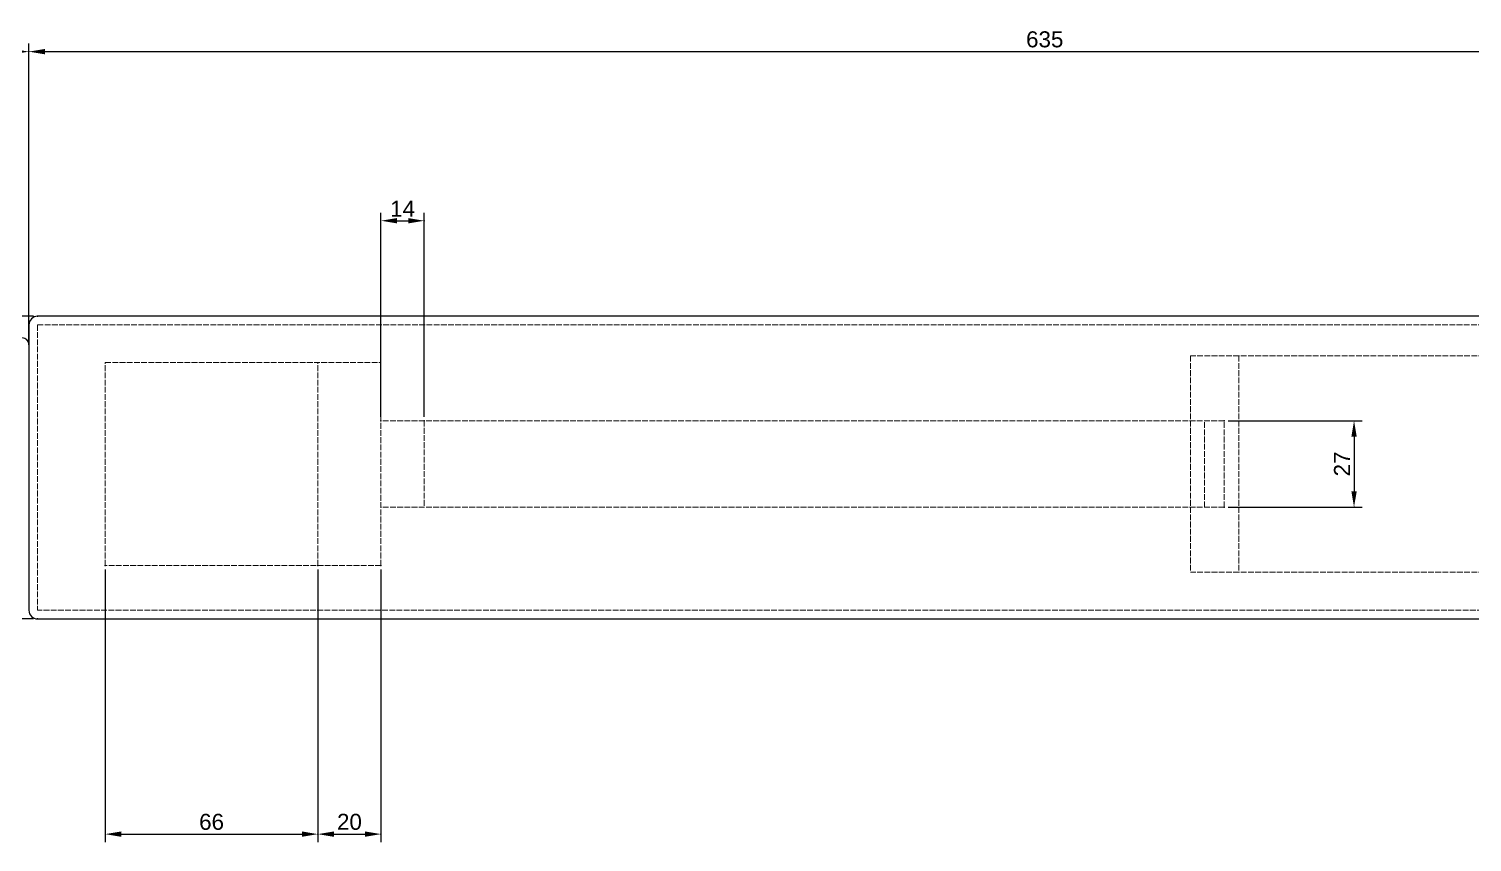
# Model space of a CAD drawing. Header units: millimetres. Extents: x -6198 to -2727, y 3560 to 4988.
# Drawn here: x -5597.8 to -5147, y 3732.1 to 3986.1 of the extents above; entities that cross this region are included whole.
import ezdxf

# ---------------------------------------------------------------- set-up
doc = ezdxf.new("R2010")
doc.units = ezdxf.units.MM
doc.header["$LTSCALE"] = 0.3
doc.linetypes.add('ACAD_ISO02W100', pattern=[15, 12, -3])
doc.layers.add('Ax', color=7, linetype='Continuous')
for name, color, linetype, lineweight in [('Cotas', 1, 'Continuous', 20), ('LCL', 7, 'Continuous', 25), ('LTCE', 7, 'ACAD_ISO02W100', 20)]:
    doc.layers.add(name, color=color, linetype=linetype, lineweight=lineweight)
doc.styles.get("Standard").update_dxf_attribs({"font": 'arial.ttf'})
doc.dimstyles.new('ISO-25 Annotative', dxfattribs={"dimtxt": 2.5, "dimasz": 2.5, "dimexe": 1.25, "dimexo": 0.625, "dimtad": 1, "dimdec": 0, "dimtxsty": 'Standard', "dimcen": 2.5, "dimadec": 0, "dimazin": 0, "dimtfac": 1, "dimtdec": 0, "dimtmove": 0, "dimatfit": 3, "dimfxl": 1, "dimarcsym": 0})

# ---------------------------------------------------------------- blocks, each defined once
blk = doc.blocks.new('*D6')
at = {"layer": 'Ax', "color": 0, "ltscale": 0.5}
for p in [(-5597.78, 3979), (-5800.33, 3887.61), (-5597.8, 3887.57)]:
    blk.add_point(p, dxfattribs=at)
at = {"layer": 'Cotas', "color": 0, "lineweight": -2, "ltscale": 0.5}
for p, q in [((-5800.33, 3888.86), (-5800.31, 3981.54)), ((-5597.8, 3888.82), (-5597.78, 3981.5)), ((-5795.31, 3979.04), (-5602.78, 3979))]:
    blk.add_line(p, q, dxfattribs=at)
at = {"layer": 'Cotas', "color": 0, "ltscale": 0.5}
for points in [[(-5795.31, 3979.87), (-5795.31, 3978.21), (-5800.31, 3979.04)], [(-5602.78, 3979.84), (-5602.78, 3978.17), (-5597.78, 3979)]]:
    blk.add_solid(points, dxfattribs=at)
at = {"layer": 'Cotas', "color": 0, "ltscale": 0.5, "insert": (-5699.05, 3982.83), "char_height": 5, "attachment_point": 5, "rotation": 359.9893}
blk.add_mtext('203', dxfattribs=at)
blk = doc.blocks.new('*D24')
at = {"layer": 'Ax', "color": 0, "ltscale": 0.5}
for p in [(-5573.95, 3818.5), (-5507.52, 3818.5), (-5507.52, 3734.63)]:
    blk.add_point(p, dxfattribs=at)
at = {"layer": 'Cotas', "color": 0, "lineweight": -2, "ltscale": 0.5}
for p, q in [((-5573.95, 3817.25), (-5573.95, 3732.13)), ((-5507.52, 3817.25), (-5507.52, 3732.13)), ((-5568.95, 3734.63), (-5512.52, 3734.63))]:
    blk.add_line(p, q, dxfattribs=at)
at = {"layer": 'Cotas', "color": 0, "ltscale": 0.5}
for points in [[(-5568.95, 3735.47), (-5568.95, 3733.8), (-5573.95, 3734.63)], [(-5512.52, 3735.47), (-5512.52, 3733.8), (-5507.52, 3734.63)]]:
    blk.add_solid(points, dxfattribs=at)
at = {"layer": 'Cotas', "color": 0, "ltscale": 0.5, "insert": (-5540.73, 3738.44), "char_height": 5, "attachment_point": 5}
blk.add_mtext('66', dxfattribs=at)
blk = doc.blocks.new('*D25')
at = {"layer": 'Ax', "color": 0, "ltscale": 0.5}
for p in [(-5507.52, 3818.5), (-5487.82, 3818.5), (-5487.82, 3734.63)]:
    blk.add_point(p, dxfattribs=at)
at = {"layer": 'Cotas', "color": 0, "lineweight": -2, "ltscale": 0.5}
for p, q in [((-5507.52, 3817.25), (-5507.52, 3732.13)), ((-5487.82, 3817.25), (-5487.82, 3732.13)), ((-5502.52, 3734.63), (-5492.82, 3734.63))]:
    blk.add_line(p, q, dxfattribs=at)
at = {"layer": 'Cotas', "color": 0, "ltscale": 0.5}
for points in [[(-5502.52, 3735.47), (-5502.52, 3733.8), (-5507.52, 3734.63)], [(-5492.82, 3735.47), (-5492.82, 3733.8), (-5487.82, 3734.63)]]:
    blk.add_solid(points, dxfattribs=at)
at = {"layer": 'Cotas', "color": 0, "ltscale": 0.5, "insert": (-5497.67, 3738.44), "char_height": 5, "attachment_point": 5}
blk.add_mtext('20', dxfattribs=at)
blk = doc.blocks.new('*D26')
at = {"layer": 'Ax', "color": 0, "ltscale": 0.5}
for p in [(-5474.32, 3926.19), (-5487.82, 3863.74), (-5474.32, 3863.74)]:
    blk.add_point(p, dxfattribs=at)
at = {"layer": 'Cotas', "color": 0, "lineweight": -2, "ltscale": 0.5}
for p, q in [((-5487.82, 3864.99), (-5487.82, 3928.69)), ((-5474.32, 3864.99), (-5474.32, 3928.69)), ((-5482.82, 3926.19), (-5479.32, 3926.19))]:
    blk.add_line(p, q, dxfattribs=at)
at = {"layer": 'Cotas', "color": 0, "ltscale": 0.5}
for points in [[(-5482.82, 3927.02), (-5482.82, 3925.36), (-5487.82, 3926.19)], [(-5479.32, 3927.02), (-5479.32, 3925.36), (-5474.32, 3926.19)]]:
    blk.add_solid(points, dxfattribs=at)
at = {"layer": 'Cotas', "color": 0, "ltscale": 0.5, "insert": (-5481.07, 3929.95), "char_height": 5, "attachment_point": 5}
blk.add_mtext('14', dxfattribs=at)
blk = doc.blocks.new('*D27')
at = {"layer": 'Ax', "color": 0, "ltscale": 0.5}
for p in [(-5224.44, 3863.74), (-5224.44, 3836.73), (-5183.89, 3836.73)]:
    blk.add_point(p, dxfattribs=at)
at = {"layer": 'Cotas', "color": 0, "lineweight": -2, "ltscale": 0.5}
for p, q in [((-5223.19, 3863.74), (-5181.39, 3863.74)), ((-5183.89, 3858.74), (-5183.89, 3841.73)), ((-5223.19, 3836.73), (-5181.39, 3836.73))]:
    blk.add_line(p, q, dxfattribs=at)
at = {"layer": 'Cotas', "color": 0, "ltscale": 0.5}
for points in [[(-5184.72, 3858.74), (-5183.05, 3858.74), (-5183.89, 3863.74)], [(-5184.72, 3841.73), (-5183.05, 3841.73), (-5183.89, 3836.73)]]:
    blk.add_solid(points, dxfattribs=at)
at = {"layer": 'Cotas', "color": 0, "ltscale": 0.5, "insert": (-5187.65, 3850.23), "char_height": 5, "attachment_point": 5, "rotation": 90}
blk.add_mtext('27', dxfattribs=at)
blk = doc.blocks.new('*D34')
at = {"layer": 'Ax', "color": 0, "ltscale": 0.5}
for p in [(-5595.1, 3896.35), (-5718.42, 3801.83), (-5595.1, 3801.83)]:
    blk.add_point(p, dxfattribs=at)
at = {"layer": 'Cotas', "color": 0, "lineweight": -2, "ltscale": 0.5}
for p, q in [((-5596.35, 3896.35), (-5720.92, 3896.35)), ((-5718.42, 3891.35), (-5718.42, 3806.83)), ((-5596.35, 3801.83), (-5720.92, 3801.83))]:
    blk.add_line(p, q, dxfattribs=at)
at = {"layer": 'Cotas', "color": 0, "ltscale": 0.5}
for points in [[(-5719.25, 3891.35), (-5717.59, 3891.35), (-5718.42, 3896.35)], [(-5719.25, 3806.83), (-5717.59, 3806.83), (-5718.42, 3801.83)]]:
    blk.add_solid(points, dxfattribs=at)
at = {"layer": 'Cotas', "color": 0, "ltscale": 0.5, "insert": (-5722.22, 3849.09), "char_height": 5, "attachment_point": 5, "rotation": 90}
blk.add_mtext('95', dxfattribs=at)
blk = doc.blocks.new('*D35')
at = {"layer": 'Ax', "color": 0, "ltscale": 0.5}
for p in [(-4963.2, 3979), (-5597.8, 3893.73), (-4963.2, 3893.65)]:
    blk.add_point(p, dxfattribs=at)
at = {"layer": 'Cotas', "color": 0, "lineweight": -2, "ltscale": 0.5}
for p, q in [((-5597.8, 3894.98), (-5597.8, 3981.5)), ((-4963.2, 3894.9), (-4963.2, 3981.5)), ((-5592.8, 3979), (-4968.2, 3979))]:
    blk.add_line(p, q, dxfattribs=at)
at = {"layer": 'Cotas', "color": 0, "ltscale": 0.5}
for points in [[(-5592.8, 3979.84), (-5592.8, 3978.17), (-5597.8, 3979)], [(-4968.2, 3979.84), (-4968.2, 3978.17), (-4963.2, 3979)]]:
    blk.add_solid(points, dxfattribs=at)
at = {"layer": 'Cotas', "color": 0, "ltscale": 0.5, "insert": (-5280.5, 3982.81), "char_height": 5, "attachment_point": 5}
blk.add_mtext('635', dxfattribs=at)

msp = doc.modelspace()

# ---------------------------------------------------------------- linework, layer by layer
at = {"layer": 'LCL'}
for p, q in [((-4965.9, 3896.35), (-5595.1, 3896.35)), ((-5597.8, 3893.65), (-5597.8, 3804.53)), ((-5595.1, 3801.83), (-4965.9, 3801.83))]:
    msp.add_line(p, q, dxfattribs=at)
at = {"layer": 'LCL', "ltscale": 0.3}
for centre, radius, start, end in [((-5595.1, 3893.65), 2.7, 90.0209, 179.9791), ((-5599.82, 3887.57), 2.03, 0.0209, 89.9791), ((-5595.1, 3804.53), 2.7, 180.0209, 269.9791)]:
    msp.add_arc(centre, radius, start, end, dxfattribs=at)
at = {"layer": 'LTCE', "ltscale": 0.5}
for p, q in [((-5595.1, 3893.65), (-5595.1, 3804.53)), ((-5595.1, 3893.65), (-4965.9, 3893.65)), ((-5573.95, 3818.5), (-5573.95, 3881.96)), ((-5573.95, 3881.96), (-5487.82, 3881.96)), ((-5507.52, 3818.5), (-5507.52, 3881.96)), ((-5487.82, 3818.5), (-5487.82, 3881.96)), ((-5219.83, 3883.99), (-5235.02, 3883.99)), ((-5235.02, 3883.99), (-5235.02, 3816.48)), ((-4963.2, 3883.99), (-5219.83, 3883.99)), ((-5219.83, 3883.99), (-5219.83, 3816.48)), ((-5224.44, 3863.74), (-5487.82, 3863.74)), ((-5474.32, 3863.74), (-5474.32, 3836.73)), ((-5230.59, 3836.73), (-5230.59, 3863.74)), ((-5224.44, 3836.73), (-5224.44, 3863.74)), ((-5224.44, 3836.73), (-5487.82, 3836.73)), ((-5487.82, 3818.5), (-5573.95, 3818.5)), ((-5219.83, 3816.48), (-5235.02, 3816.48)), ((-4963.2, 3816.48), (-5219.83, 3816.48)), ((-4965.9, 3804.53), (-5595.1, 3804.53))]:
    msp.add_line(p, q, dxfattribs=at)

# ---------------------------------------------------------------- dimensions: what is measured, and where the dimension line sits
at = {"layer": 'Cotas', "ltscale": 0.5}
dim = msp.add_aligned_dim(p1=(-5800.33, 3887.61), p2=(-5597.8, 3887.57), distance=91.43, dimstyle='ISO-25 Annotative', dxfattribs=at)
dim.commit()
dim.dimension.update_dxf_attribs({"geometry": '*D6', "text_midpoint": (-5699.05, 3982.83)})
for base, p1, p2, picture, middle in [((-4963.2, 3979), (-5597.8, 3893.73), (-4963.2, 3893.65), '*D35', (-5280.5, 3982.81)), ((-5474.319, 3926.1913), (-5487.8211, 3863.7351), (-5474.319, 3863.7351), '*D26', (-5481.0701, 3929.9516)), ((-5507.52, 3734.63), (-5573.95, 3818.5), (-5507.52, 3818.5), '*D24', (-5540.73, 3738.44)), ((-5487.82, 3734.63), (-5507.52, 3818.5), (-5487.82, 3818.5), '*D25', (-5497.67, 3738.44))]:
    dim = msp.add_linear_dim(base=base, p1=p1, p2=p2, dimstyle='ISO-25 Annotative', dxfattribs=at)
    dim.commit()
    dim.dimension.update_dxf_attribs({"geometry": picture, "text_midpoint": middle})
for base, p1, p2, picture, middle in [((-5718.42, 3801.83), (-5595.1, 3896.35), (-5595.1, 3801.83), '*D34', (-5722.22, 3849.09)), ((-5183.89, 3836.73), (-5224.44, 3863.74), (-5224.44, 3836.73), '*D27', (-5187.65, 3850.23))]:
    dim = msp.add_linear_dim(base=base, p1=p1, p2=p2, angle=90, dimstyle='ISO-25 Annotative', dxfattribs=at)
    dim.commit()
    dim.dimension.update_dxf_attribs({"geometry": picture, "text_midpoint": middle})

doc.saveas('drawing.dxf')
